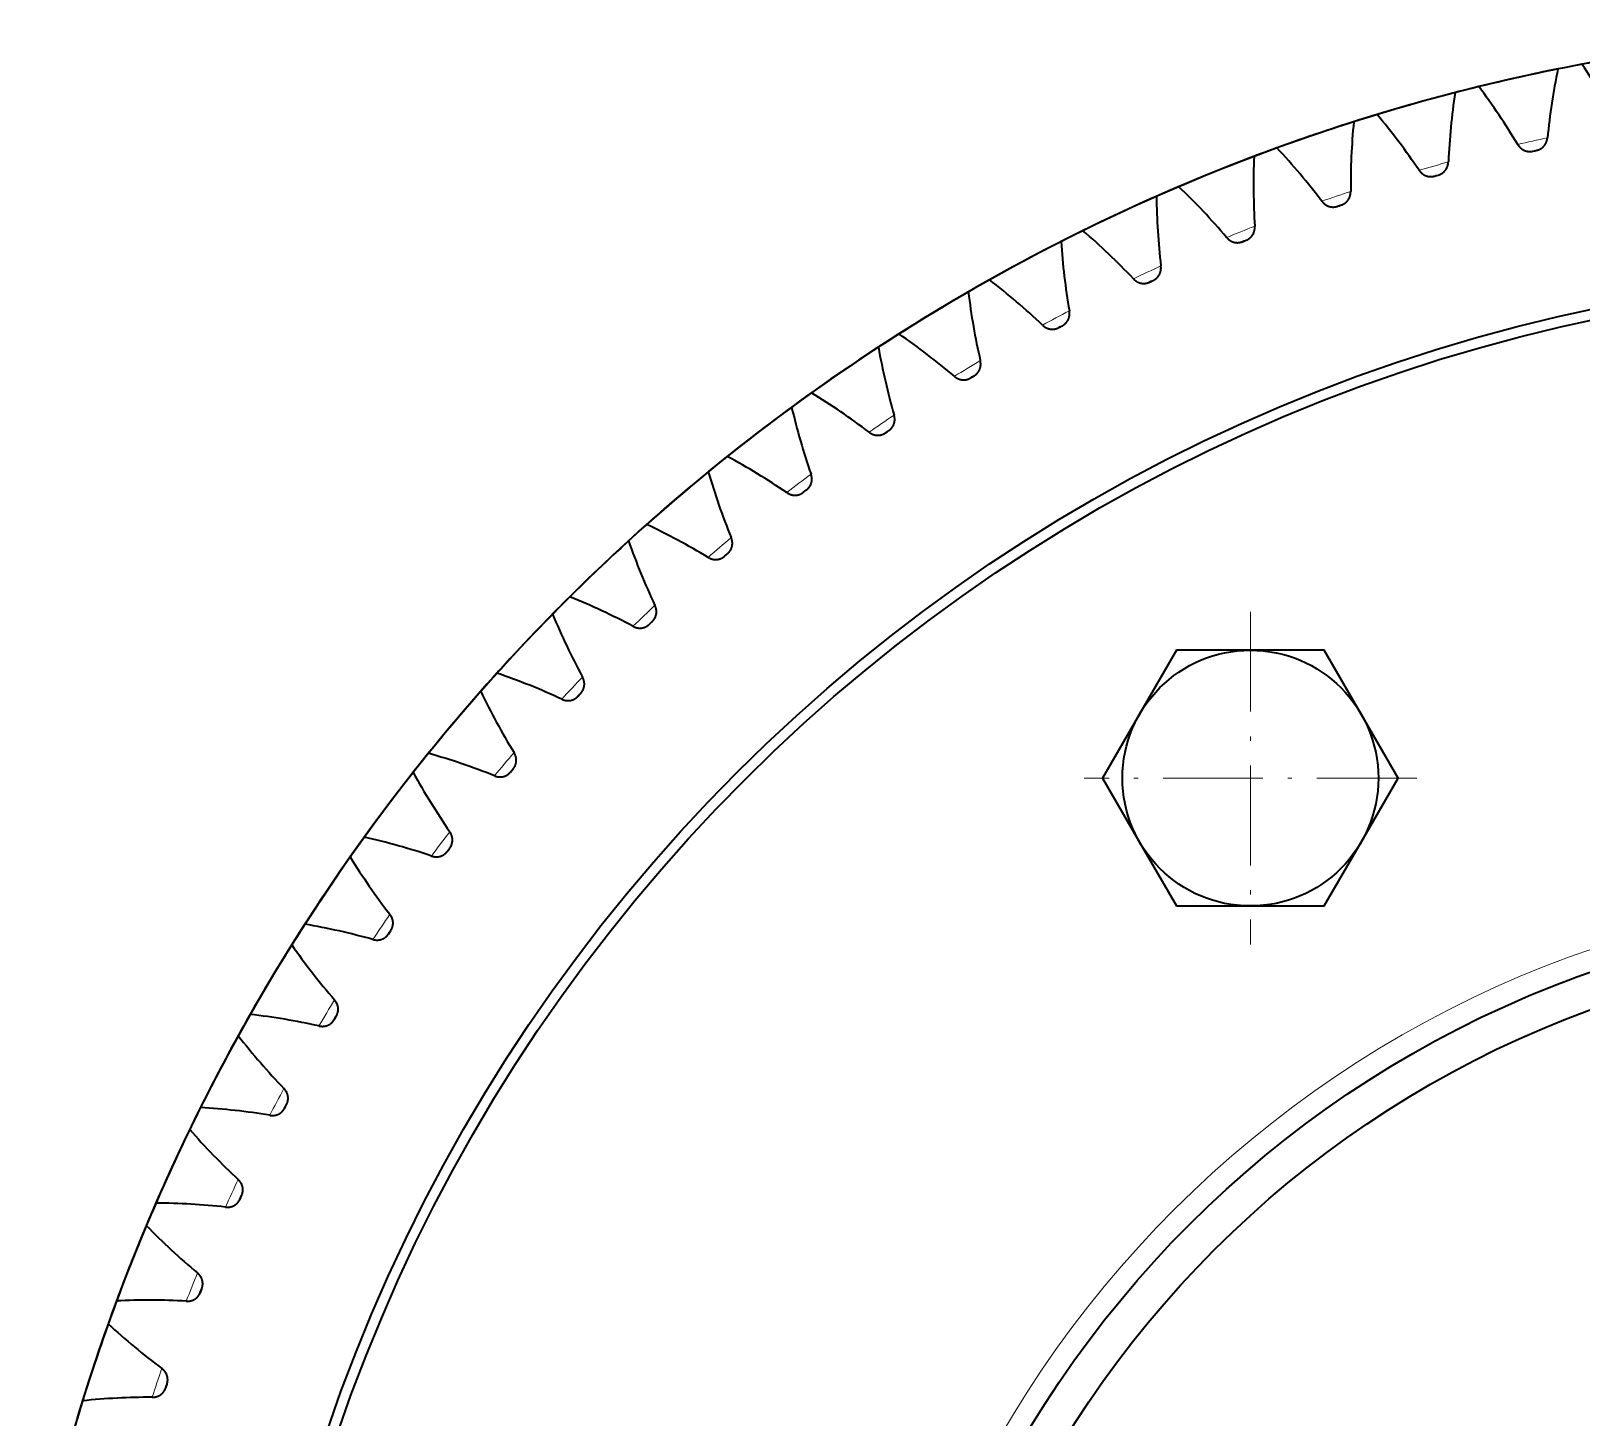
# Model space of a CAD drawing. Extents: x 228 to 1870, y -35 to 994.
# Drawn here: x 504.8 to 577.5, y 95.6 to 160.6 of the extents above; entities that cross this region are included whole.
import ezdxf

# ---------------------------------------------------------------- set-up
doc = ezdxf.new("R2010")
doc.units = 0
doc.linetypes.add('DASHDOT', pattern=[18.5, 12, -3, 0.5, -3])
doc.layers.get('0').update_dxf_attribs({"lineweight": 13})

# ---------------------------------------------------------------- blocks, each defined once
blk = doc.blocks.new('BLOCK6')
at = {"color": 7, "linetype": 'DASHDOT', "lineweight": 13, "ltscale": 0.39}
for p, q in [((-32.5, 64.091652), (-32.5, 48.49165)), ((-24.700001, 56.291653), (-40.299999, 56.291653))]:
    blk.add_line(p, q, dxfattribs=at)
blk = doc.blocks.new('BLOCK10')
at = {"color": 7, "lineweight": 35}
for p, q in [((-19.262, 85.703), (-19.167, 85.724)), ((-19.252, 85.705), (-19.172, 85.723)), ((-19.167, 85.724), (-19.072, 85.746)), ((-19.162, 85.725), (-19.072, 85.746)), ((-23.874, 84.535), (-23.78, 84.561)), ((-23.864, 84.537), (-23.785, 84.56)), ((-23.78, 84.561), (-23.686, 84.587)), ((-23.775, 84.562), (-23.686, 84.587)), ((-28.415, 83.118), (-28.323, 83.15)), ((-28.406, 83.121), (-28.328, 83.148)), ((-28.323, 83.15), (-28.231, 83.181)), ((-28.319, 83.151), (-28.231, 83.181)), ((-32.873, 81.458), (-32.783, 81.494)), ((-32.864, 81.461), (-32.788, 81.492)), ((-32.783, 81.494), (-32.693, 81.531)), ((-32.779, 81.496), (-32.693, 81.531)), ((-37.235, 79.559), (-37.147, 79.6)), ((-37.227, 79.563), (-37.152, 79.598)), ((-37.147, 79.6), (-37.059, 79.641)), ((-37.143, 79.602), (-37.059, 79.641)), ((-41.488, 77.426), (-41.402, 77.472)), ((-41.48, 77.431), (-41.406, 77.47)), ((-41.402, 77.472), (-41.316, 77.518)), ((-41.398, 77.474), (-41.316, 77.518)), ((-45.619, 75.066), (-45.536, 75.117)), ((-45.611, 75.071), (-45.54, 75.114)), ((-45.536, 75.117), (-45.452, 75.167)), ((-45.532, 75.119), (-45.452, 75.167)), ((-49.616, 72.487), (-49.535, 72.542)), ((-49.608, 72.492), (-49.54, 72.539)), ((-49.535, 72.542), (-49.455, 72.596)), ((-49.532, 72.544), (-49.455, 72.596)), ((-53.468, 69.694), (-53.39, 69.753)), ((-53.46, 69.7), (-53.394, 69.75)), ((-53.39, 69.753), (-53.313, 69.813)), ((-53.387, 69.756), (-53.313, 69.813)), ((-57.162, 66.697), (-57.088, 66.761)), ((-57.155, 66.703), (-57.092, 66.757)), ((-57.088, 66.761), (-57.014, 66.824)), ((-57.085, 66.763), (-57.014, 66.824)), ((-60.689, 63.505), (-60.619, 63.572)), ((-60.683, 63.511), (-60.622, 63.569)), ((-60.619, 63.572), (-60.548, 63.639)), ((-60.616, 63.575), (-60.548, 63.639)), ((-35.964, 62.292), (-37.696, 59.292)), ((-32.5, 62.292), (-35.964, 62.292)), ((-29.036, 62.292), (-32.5, 62.292)), ((-27.304, 59.292), (-29.036, 62.292)), ((-64.038, 60.126), (-63.972, 60.197)), ((-64.032, 60.132), (-63.975, 60.193)), ((-63.972, 60.197), (-63.905, 60.268)), ((-63.969, 60.2), (-63.905, 60.268)), ((-37.696, 59.292), (-39.428, 56.292)), ((-25.572, 56.292), (-27.304, 59.292)), ((-67.2, 56.571), (-67.137, 56.645)), ((-67.194, 56.578), (-67.14, 56.642)), ((-67.137, 56.645), (-67.074, 56.72)), ((-67.134, 56.649), (-67.074, 56.72)), ((-39.428, 56.292), (-37.696, 53.292)), ((-27.304, 53.292), (-25.572, 56.292)), ((-37.696, 53.292), (-35.964, 50.292)), ((-29.036, 50.292), (-27.304, 53.292)), ((-70.164, 52.85), (-70.105, 52.927)), ((-70.158, 52.857), (-70.108, 52.924)), ((-70.105, 52.927), (-70.046, 53.005)), ((-70.103, 52.931), (-70.046, 53.005)), ((-35.964, 50.292), (-32.5, 50.292)), ((-32.5, 50.292), (-29.036, 50.292)), ((-72.922, 48.974), (-72.868, 49.054)), ((-72.917, 48.981), (-72.87, 49.051)), ((-72.868, 49.054), (-72.813, 49.135)), ((-72.865, 49.058), (-72.813, 49.135)), ((-75.417, 45.038), (-75.367, 45.121)), ((-75.414, 45.041), (-75.367, 45.121)), ((-75.467, 44.954), (-75.417, 45.038)), ((-75.462, 44.961), (-75.419, 45.034)), ((-77.79, 40.802), (-77.744, 40.889)), ((-77.786, 40.81), (-77.746, 40.885)), ((-77.744, 40.889), (-77.699, 40.975)), ((-77.742, 40.892), (-77.699, 40.975)), ((-79.884, 36.531), (-79.844, 36.62)), ((-79.881, 36.539), (-79.846, 36.615)), ((-79.844, 36.62), (-79.803, 36.708)), ((-79.842, 36.623), (-79.803, 36.708)), ((-81.745, 32.153), (-81.709, 32.243)), ((-81.742, 32.16), (-81.711, 32.239)), ((-81.709, 32.243), (-81.674, 32.334)), ((-81.708, 32.247), (-81.674, 32.334)), ((-83.366, 27.68), (-83.335, 27.772)), ((-83.363, 27.688), (-83.304, 27.865)), ((-83.335, 27.772), (-83.304, 27.865))]:
    blk.add_line(p, q, dxfattribs=at)
for centre, radius in [((0, 0), 80), ((0, 0), 79.5), ((-32.5, 56.292), 6), ((0, 0), 50), ((0, 0), 48.333)]:
    blk.add_circle(centre, radius, dxfattribs=at)
at = {"color": 7, "lineweight": 13}
blk.add_circle((0, 0), 51, dxfattribs=at)
at = {"color": 7, "lineweight": 35}
for centre, radius, start, end in [((0, 0), 91.369, 91.38154, 101.03225), ((0, 0), 91.369, 97.58844, 103.79528), ((0, 0), 91.369, 100.69188, 106.89873), ((0, 0), 91.369, 101.40832, 104.1357), ((12.82, 83.173), 31.551, 168.31573, 174.25859), ((-43.159, 72.246), 31.533, 27.84304, 33.78932), ((0, 0), 91.369, 103.79533, 113.44605), ((-47.007, 69.803), 31.533, 30.94649, 36.89277), ((0, 0), 91.369, 104.49726, 107.23915), ((8.299, 83.745), 31.551, 171.41918, 177.36204), ((0, 0), 91.369, 106.89878, 116.54949), ((-50.717, 67.156), 31.533, 34.04994, 39.99622), ((0, 0), 91.369, 107.58571, 110.3426), ((3.753, 84.072), 31.551, 174.52263, 180.46549), ((0, 0), 91.369, 110.00223, 119.65294), ((-54.278, 64.312), 31.533, 37.15339, 43.09967), ((-0.804, 84.152), 31.551, 177.62608, 183.56894), ((0, 0), 91.369, 113.10568, 122.75639), ((-57.68, 61.279), 31.533, 40.25684, 46.20312), ((-5.359, 83.985), 31.551, 180.72953, 186.67239), ((0, 0), 91.369, 116.20913, 125.85984), ((-9.898, 83.572), 31.551, 183.83297, 189.77583), ((-60.913, 58.066), 31.533, 43.36028, 49.30657), ((0, 0), 91.369, 119.31257, 128.96329), ((-63.968, 54.683), 31.533, 46.46373, 52.41001), ((-14.408, 82.913), 31.551, 186.93642, 192.87928), ((0, 0), 91.369, 122.41602, 132.06674), ((-66.834, 51.14), 31.533, 49.56718, 55.51346), ((-18.876, 82.011), 31.551, 190.03987, 195.98273), ((0, 0), 91.369, 125.51947, 135.17018), ((-69.505, 47.447), 31.533, 52.67063, 58.61691), ((-23.288, 80.869), 31.551, 193.14332, 199.08618), ((0, 0), 91.369, 128.62292, 138.27363), ((-71.972, 43.614), 31.533, 55.77408, 61.72036), ((-27.632, 79.49), 31.551, 196.24677, 202.18963), ((0, 0), 91.369, 131.72637, 141.37708), ((-74.228, 39.654), 31.533, 58.87752, 64.82381), ((-31.895, 77.877), 31.551, 199.35022, 205.29308), ((0, 0), 91.369, 134.82982, 144.48053), ((-76.266, 35.577), 31.533, 61.98097, 67.92726), ((-36.064, 76.036), 31.551, 202.45366, 208.39652), ((0, 0), 91.369, 137.93326, 147.58398), ((-78.08, 31.396), 31.533, 65.08442, 71.0307), ((-40.128, 73.972), 31.551, 205.55711, 211.49997), ((0, 0), 91.369, 141.03671, 150.68742), ((-79.665, 27.123), 31.533, 68.18787, 74.13415), ((-44.074, 71.691), 31.551, 208.66056, 214.60342), ((0, 0), 91.369, 144.14016, 153.79087), ((-81.017, 22.77), 31.533, 71.29132, 77.2376), ((-47.891, 69.2), 31.551, 211.76401, 217.70687), ((0, 0), 91.369, 147.24361, 153.45046), ((-82.13, 18.35), 31.533, 74.39477, 80.34105), ((-51.567, 66.506), 31.551, 214.86746, 220.81032), ((0, 0), 91.369, 150.34706, 159.99777), ((-83.004, 13.877), 31.533, 77.49821, 83.4445), ((-55.092, 63.617), 31.551, 217.97091, 223.91377), ((0, 0), 91.369, 153.45051, 163.10122), ((-83.633, 9.363), 31.533, 80.60166, 86.54794), ((0, 0), 91.369, 153.88448, 156.89432), ((-58.455, 60.541), 31.551, 221.07435, 227.01721), ((0, 0), 91.369, 156.55395, 166.20467), ((-84.017, 4.821), 31.533, 83.70511, 89.65139), ((-61.647, 57.287), 31.551, 224.1778, 230.12066), ((0, 0), 91.369, 159.6574, 165.86425), ((-84.155, 0.266), 31.533, 86.80856, 92.75484), ((-64.658, 53.866), 31.551, 227.28125, 233.22411), ((0, 0), 91.369, 162.76085, 168.9677), ((-84.046, -4.291), 31.533, 89.91201, 95.85829)]:
    blk.add_arc(centre, radius, start, end, dxfattribs=at)
at = {"color": 7, "lineweight": 13}
for centre, start, end in [((-0.026, 0.123), 102.14118, 103.067), ((-0.033, 0.122), 105.24463, 106.17044), ((-0.04, 0.12), 108.34808, 109.27389), ((-0.046, 0.117), 111.45153, 112.37734), ((-0.052, 0.115), 114.55498, 115.48079), ((-0.058, 0.112), 117.65843, 118.58424), ((-0.064, 0.108), 120.76187, 121.68768), ((-0.07, 0.105), 123.86532, 124.79113), ((-0.076, 0.101), 126.96877, 127.89458), ((-0.081, 0.097), 130.07222, 130.99803), ((-0.086, 0.092), 133.17567, 134.10148), ((-0.091, 0.087), 136.27911, 137.20493), ((-0.096, 0.082), 139.38256, 140.30837), ((-0.1, 0.077), 142.48601, 143.41182), ((-0.104, 0.071), 145.58946, 146.51527), ((-0.108, 0.066), 148.69291, 149.61872), ((-0.111, 0.06), 151.79636, 152.72217), ((-0.114, 0.054), 154.8998, 155.82562), ((-0.117, 0.047), 158.00325, 158.92907), ((-0.119, 0.041), 161.1067, 162.03251)]:
    blk.add_arc(centre, 88.179, start, end, dxfattribs=at)
at = {"color": 7, "lineweight": 35}
for points, knots in [([(-19.963, 86.019), (-19.925, 85.958), (-19.883, 85.903), (-19.836, 85.855), (-19.736, 85.773), (-19.618, 85.72), (-19.555, 85.702), (-19.458, 85.686), (-19.36, 85.688), (-19.327, 85.691), (-19.294, 85.696), (-19.262, 85.703)], [0, 0, 0, 0, 0, 0, 0.531407, 0.531407, 0.531407, 1.052069, 1.052069, 1.052069, 1.315352, 1.315352, 1.315352, 1.315352, 1.315352, 1.315352]), ([(-19.072, 85.746), (-19.007, 85.76), (-18.945, 85.783), (-18.886, 85.814), (-18.779, 85.888), (-18.694, 85.986), (-18.66, 86.039), (-18.617, 86.127), (-18.59, 86.224), (-18.583, 86.259), (-18.577, 86.294), (-18.572, 86.33)], [0, 0, 0, 0, 0, 0, 0.525209, 0.525209, 0.525209, 1.046456, 1.046456, 1.046456, 1.316347, 1.316347, 1.316347, 1.316347, 1.316347, 1.316347]), ([(-23.686, 84.587), (-23.622, 84.605), (-23.561, 84.632), (-23.504, 84.665), (-23.401, 84.745), (-23.322, 84.847), (-23.29, 84.902), (-23.253, 84.993), (-23.231, 85.091), (-23.225, 85.126), (-23.221, 85.161), (-23.219, 85.198)], [0, 0, 0, 0, 0, 0, 0.525209, 0.525209, 0.525209, 1.046456, 1.046456, 1.046456, 1.316347, 1.316347, 1.316347, 1.316347, 1.316347, 1.316347]), ([(-24.59, 84.812), (-24.549, 84.754), (-24.504, 84.701), (-24.455, 84.655), (-24.35, 84.578), (-24.23, 84.532), (-24.166, 84.517), (-24.069, 84.507), (-23.971, 84.514), (-23.938, 84.519), (-23.906, 84.526), (-23.874, 84.535)], [0, 0, 0, 0, 0, 0, 0.531407, 0.531407, 0.531407, 1.052069, 1.052069, 1.052069, 1.315352, 1.315352, 1.315352, 1.315352, 1.315352, 1.315352]), ([(-28.231, 83.181), (-28.168, 83.202), (-28.109, 83.232), (-28.054, 83.269), (-27.955, 83.354), (-27.881, 83.46), (-27.853, 83.517), (-27.82, 83.609), (-27.804, 83.709), (-27.8, 83.744), (-27.798, 83.779), (-27.797, 83.816)], [0, 0, 0, 0, 0, 0, 0.525209, 0.525209, 0.525209, 1.046456, 1.046456, 1.046456, 1.316347, 1.316347, 1.316347, 1.316347, 1.316347, 1.316347]), ([(-29.146, 83.356), (-29.102, 83.3), (-29.054, 83.25), (-29.003, 83.207), (-28.893, 83.136), (-28.771, 83.097), (-28.706, 83.085), (-28.609, 83.08), (-28.511, 83.092), (-28.479, 83.099), (-28.447, 83.107), (-28.415, 83.118)], [0, 0, 0, 0, 0, 0, 0.531407, 0.531407, 0.531407, 1.052069, 1.052069, 1.052069, 1.315352, 1.315352, 1.315352, 1.315352, 1.315352, 1.315352]), ([(-32.693, 81.531), (-32.631, 81.555), (-32.574, 81.588), (-32.521, 81.628), (-32.426, 81.719), (-32.359, 81.828), (-32.333, 81.886), (-32.306, 81.98), (-32.295, 82.081), (-32.293, 82.116), (-32.293, 82.152), (-32.294, 82.188)], [0, 0, 0, 0, 0, 0, 0.525209, 0.525209, 0.525209, 1.046455, 1.046455, 1.046455, 1.316346, 1.316346, 1.316346, 1.316346, 1.316346, 1.316346]), ([(-33.616, 81.656), (-33.569, 81.603), (-33.518, 81.555), (-33.465, 81.515), (-33.352, 81.45), (-33.227, 81.417), (-33.162, 81.409), (-33.064, 81.409), (-32.968, 81.427), (-32.936, 81.435), (-32.904, 81.445), (-32.873, 81.458)], [0, 0, 0, 0, 0, 0, 0.531407, 0.531407, 0.531407, 1.052069, 1.052069, 1.052069, 1.315353, 1.315353, 1.315353, 1.315353, 1.315353, 1.315353]), ([(-37.059, 79.641), (-36.999, 79.669), (-36.943, 79.705), (-36.892, 79.747), (-36.803, 79.843), (-36.741, 79.957), (-36.719, 80.016), (-36.697, 80.111), (-36.691, 80.212), (-36.691, 80.247), (-36.693, 80.283), (-36.696, 80.319)], [0, 0, 0, 0, 0, 0, 0.525209, 0.525209, 0.525209, 1.046455, 1.046455, 1.046455, 1.316346, 1.316346, 1.316346, 1.316346, 1.316346, 1.316346]), ([(-37.988, 79.716), (-37.937, 79.666), (-37.885, 79.621), (-37.829, 79.583), (-37.713, 79.525), (-37.586, 79.499), (-37.521, 79.494), (-37.423, 79.499), (-37.328, 79.523), (-37.296, 79.533), (-37.265, 79.545), (-37.235, 79.559)], [0, 0, 0, 0, 0, 0, 0.531407, 0.531407, 0.531407, 1.052069, 1.052069, 1.052069, 1.315353, 1.315353, 1.315353, 1.315353, 1.315353, 1.315353]), ([(-41.316, 77.518), (-41.258, 77.549), (-41.204, 77.588), (-41.155, 77.633), (-41.072, 77.734), (-41.016, 77.85), (-40.997, 77.911), (-40.98, 78.007), (-40.98, 78.108), (-40.982, 78.143), (-40.986, 78.179), (-40.991, 78.214)], [0, 0, 0, 0, 0, 0, 0.525209, 0.525209, 0.525209, 1.046456, 1.046456, 1.046456, 1.316346, 1.316346, 1.316346, 1.316346, 1.316346, 1.316346]), ([(-42.248, 77.543), (-42.195, 77.495), (-42.14, 77.453), (-42.082, 77.419), (-41.963, 77.366), (-41.835, 77.347), (-41.77, 77.346), (-41.673, 77.357), (-41.579, 77.385), (-41.547, 77.397), (-41.517, 77.41), (-41.488, 77.426)], [0, 0, 0, 0, 0, 0, 0.531407, 0.531407, 0.531407, 1.052069, 1.052069, 1.052069, 1.315353, 1.315353, 1.315353, 1.315353, 1.315353, 1.315353]), ([(-45.452, 75.167), (-45.396, 75.202), (-45.344, 75.243), (-45.298, 75.291), (-45.22, 75.396), (-45.171, 75.515), (-45.155, 75.577), (-45.143, 75.674), (-45.149, 75.775), (-45.152, 75.81), (-45.158, 75.845), (-45.165, 75.88)], [0, 0, 0, 0, 0, 0, 0.525209, 0.525209, 0.525209, 1.046456, 1.046456, 1.046456, 1.316346, 1.316346, 1.316346, 1.316346, 1.316346, 1.316346]), ([(-46.384, 75.142), (-46.328, 75.097), (-46.271, 75.058), (-46.212, 75.027), (-46.09, 74.981), (-45.961, 74.969), (-45.896, 74.971), (-45.799, 74.987), (-45.707, 75.021), (-45.677, 75.034), (-45.647, 75.049), (-45.619, 75.066)], [0, 0, 0, 0, 0, 0, 0.531407, 0.531407, 0.531407, 1.052069, 1.052069, 1.052069, 1.315353, 1.315353, 1.315353, 1.315353, 1.315353, 1.315353]), ([(-49.455, 72.596), (-49.4, 72.634), (-49.351, 72.678), (-49.308, 72.728), (-49.235, 72.837), (-49.193, 72.959), (-49.18, 73.021), (-49.174, 73.119), (-49.185, 73.219), (-49.19, 73.254), (-49.198, 73.289), (-49.207, 73.324)], [0, 0, 0, 0, 0, 0, 0.525209, 0.525209, 0.525209, 1.046456, 1.046456, 1.046456, 1.316347, 1.316347, 1.316347, 1.316347, 1.316347, 1.316347]), ([(-50.384, 72.52), (-50.326, 72.479), (-50.267, 72.443), (-50.206, 72.415), (-50.082, 72.376), (-49.953, 72.371), (-49.888, 72.377), (-49.792, 72.398), (-49.702, 72.436), (-49.672, 72.451), (-49.643, 72.468), (-49.616, 72.487)], [0, 0, 0, 0, 0, 0, 0.531407, 0.531407, 0.531407, 1.052069, 1.052069, 1.052069, 1.315352, 1.315352, 1.315352, 1.315352, 1.315352, 1.315352]), ([(-53.313, 69.813), (-53.26, 69.853), (-53.213, 69.9), (-53.173, 69.952), (-53.106, 70.065), (-53.071, 70.189), (-53.062, 70.252), (-53.06, 70.349), (-53.077, 70.449), (-53.084, 70.484), (-53.093, 70.518), (-53.105, 70.552)], [0, 0, 0, 0, 0, 0, 0.525209, 0.525209, 0.525209, 1.046456, 1.046456, 1.046456, 1.316347, 1.316347, 1.316347, 1.316347, 1.316347, 1.316347]), ([(-54.236, 69.686), (-54.176, 69.648), (-54.115, 69.615), (-54.053, 69.591), (-53.926, 69.558), (-53.798, 69.56), (-53.733, 69.57), (-53.638, 69.596), (-53.55, 69.639), (-53.522, 69.656), (-53.494, 69.674), (-53.468, 69.694)], [0, 0, 0, 0, 0, 0, 0.531407, 0.531407, 0.531407, 1.052069, 1.052069, 1.052069, 1.315352, 1.315352, 1.315352, 1.315352, 1.315352, 1.315352]), ([(-57.014, 66.824), (-56.964, 66.867), (-56.92, 66.916), (-56.882, 66.971), (-56.822, 67.087), (-56.793, 67.213), (-56.787, 67.276), (-56.791, 67.374), (-56.813, 67.472), (-56.822, 67.506), (-56.833, 67.54), (-56.846, 67.574)], [0, 0, 0, 0, 0, 0, 0.525209, 0.525209, 0.525209, 1.046456, 1.046456, 1.046456, 1.316347, 1.316347, 1.316347, 1.316347, 1.316347, 1.316347]), ([(-57.929, 66.648), (-57.867, 66.612), (-57.805, 66.583), (-57.741, 66.562), (-57.613, 66.537), (-57.485, 66.546), (-57.421, 66.559), (-57.328, 66.59), (-57.242, 66.638), (-57.214, 66.656), (-57.187, 66.676), (-57.162, 66.697)], [0, 0, 0, 0, 0, 0, 0.531407, 0.531407, 0.531407, 1.052069, 1.052069, 1.052069, 1.315353, 1.315353, 1.315353, 1.315353, 1.315353, 1.315353]), ([(-60.548, 63.639), (-60.5, 63.685), (-60.459, 63.737), (-60.424, 63.793), (-60.37, 63.912), (-60.348, 64.039), (-60.346, 64.103), (-60.355, 64.2), (-60.382, 64.298), (-60.394, 64.331), (-60.407, 64.364), (-60.421, 64.397)], [0, 0, 0, 0, 0, 0, 0.525209, 0.525209, 0.525209, 1.046456, 1.046456, 1.046456, 1.316347, 1.316347, 1.316347, 1.316347, 1.316347, 1.316347]), ([(-61.453, 63.414), (-61.389, 63.382), (-61.325, 63.356), (-61.26, 63.339), (-61.131, 63.32), (-61.003, 63.336), (-60.94, 63.352), (-60.849, 63.389), (-60.766, 63.441), (-60.739, 63.461), (-60.713, 63.482), (-60.689, 63.505)], [0, 0, 0, 0, 0, 0, 0.531407, 0.531407, 0.531407, 1.052069, 1.052069, 1.052069, 1.315352, 1.315352, 1.315352, 1.315352, 1.315352, 1.315352]), ([(-63.905, 60.268), (-63.86, 60.316), (-63.821, 60.37), (-63.789, 60.428), (-63.742, 60.55), (-63.727, 60.678), (-63.728, 60.742), (-63.743, 60.838), (-63.775, 60.934), (-63.788, 60.967), (-63.803, 60.999), (-63.819, 61.032)], [0, 0, 0, 0, 0, 0, 0.525209, 0.525209, 0.525209, 1.046456, 1.046456, 1.046456, 1.316347, 1.316347, 1.316347, 1.316347, 1.316347, 1.316347]), ([(-64.796, 59.994), (-64.73, 59.965), (-64.665, 59.943), (-64.599, 59.929), (-64.469, 59.918), (-64.343, 59.94), (-64.28, 59.96), (-64.191, 60.001), (-64.111, 60.058), (-64.085, 60.079), (-64.061, 60.102), (-64.038, 60.126)], [0, 0, 0, 0, 0, 0, 0.531407, 0.531407, 0.531407, 1.052069, 1.052069, 1.052069, 1.315352, 1.315352, 1.315352, 1.315352, 1.315352, 1.315352]), ([(-67.074, 56.72), (-67.031, 56.77), (-66.996, 56.826), (-66.967, 56.886), (-66.927, 57.011), (-66.919, 57.139), (-66.923, 57.202), (-66.943, 57.298), (-66.98, 57.392), (-66.995, 57.424), (-67.011, 57.456), (-67.03, 57.487)], [0, 0, 0, 0, 0, 0, 0.525209, 0.525209, 0.525209, 1.046456, 1.046456, 1.046456, 1.316347, 1.316347, 1.316347, 1.316347, 1.316347, 1.316347]), ([(-67.949, 56.398), (-67.882, 56.373), (-67.815, 56.355), (-67.749, 56.344), (-67.619, 56.34), (-67.493, 56.369), (-67.432, 56.392), (-67.345, 56.438), (-67.269, 56.499), (-67.244, 56.522), (-67.221, 56.545), (-67.2, 56.571)], [0, 0, 0, 0, 0, 0, 0.531407, 0.531407, 0.531407, 1.052069, 1.052069, 1.052069, 1.315352, 1.315352, 1.315352, 1.315352, 1.315352, 1.315352]), ([(-70.046, 53.005), (-70.006, 53.058), (-69.974, 53.116), (-69.949, 53.177), (-69.915, 53.304), (-69.914, 53.433), (-69.922, 53.495), (-69.947, 53.59), (-69.989, 53.682), (-70.006, 53.713), (-70.024, 53.744), (-70.044, 53.774)], [0, 0, 0, 0, 0, 0, 0.525209, 0.525209, 0.525209, 1.046456, 1.046456, 1.046456, 1.316347, 1.316347, 1.316347, 1.316347, 1.316347, 1.316347]), ([(-70.902, 52.637), (-70.834, 52.615), (-70.767, 52.601), (-70.7, 52.593), (-70.57, 52.596), (-70.446, 52.632), (-70.386, 52.659), (-70.302, 52.709), (-70.229, 52.775), (-70.206, 52.798), (-70.184, 52.823), (-70.164, 52.85)], [0, 0, 0, 0, 0, 0, 0.531407, 0.531407, 0.531407, 1.052069, 1.052069, 1.052069, 1.315353, 1.315353, 1.315353, 1.315353, 1.315353, 1.315353]), ([(-72.813, 49.135), (-72.776, 49.19), (-72.747, 49.25), (-72.725, 49.312), (-72.698, 49.44), (-72.704, 49.569), (-72.715, 49.631), (-72.745, 49.725), (-72.793, 49.814), (-72.811, 49.844), (-72.831, 49.874), (-72.852, 49.903)], [0, 0, 0, 0, 0, 0, 0.525209, 0.525209, 0.525209, 1.046456, 1.046456, 1.046456, 1.316347, 1.316347, 1.316347, 1.316347, 1.316347, 1.316347]), ([(-73.648, 48.721), (-73.579, 48.703), (-73.511, 48.692), (-73.443, 48.689), (-73.314, 48.698), (-73.192, 48.741), (-73.134, 48.771), (-73.053, 48.826), (-72.983, 48.895), (-72.961, 48.92), (-72.941, 48.946), (-72.922, 48.974)], [0, 0, 0, 0, 0, 0, 0.531407, 0.531407, 0.531407, 1.052069, 1.052069, 1.052069, 1.315352, 1.315352, 1.315352, 1.315352, 1.315352, 1.315352]), ([(-75.367, 45.121), (-75.333, 45.178), (-75.307, 45.239), (-75.288, 45.303), (-75.268, 45.432), (-75.281, 45.56), (-75.296, 45.622), (-75.331, 45.713), (-75.383, 45.8), (-75.403, 45.829), (-75.424, 45.858), (-75.447, 45.886)], [0, 0, 0, 0, 0, 0, 0.525209, 0.525209, 0.525209, 1.046455, 1.046455, 1.046455, 1.316346, 1.316346, 1.316346, 1.316346, 1.316346, 1.316346]), ([(-76.178, 44.662), (-76.108, 44.648), (-76.039, 44.641), (-75.972, 44.641), (-75.843, 44.658), (-75.724, 44.707), (-75.667, 44.74), (-75.589, 44.799), (-75.523, 44.872), (-75.502, 44.898), (-75.484, 44.925), (-75.467, 44.954)], [0, 0, 0, 0, 0, 0, 0.531407, 0.531407, 0.531407, 1.052069, 1.052069, 1.052069, 1.315352, 1.315352, 1.315352, 1.315352, 1.315352, 1.315352]), ([(-77.699, 40.975), (-77.668, 41.033), (-77.645, 41.096), (-77.631, 41.16), (-77.618, 41.29), (-77.637, 41.418), (-77.655, 41.479), (-77.695, 41.568), (-77.752, 41.652), (-77.773, 41.68), (-77.796, 41.707), (-77.821, 41.734)], [0, 0, 0, 0, 0, 0, 0.525209, 0.525209, 0.525209, 1.046456, 1.046456, 1.046456, 1.316347, 1.316347, 1.316347, 1.316347, 1.316347, 1.316347]), ([(-78.484, 40.473), (-78.413, 40.462), (-78.344, 40.459), (-78.277, 40.463), (-78.149, 40.486), (-78.033, 40.542), (-77.978, 40.578), (-77.903, 40.641), (-77.842, 40.718), (-77.822, 40.745), (-77.805, 40.773), (-77.79, 40.802)], [0, 0, 0, 0, 0, 0, 0.531407, 0.531407, 0.531407, 1.052069, 1.052069, 1.052069, 1.315352, 1.315352, 1.315352, 1.315352, 1.315352, 1.315352]), ([(-79.803, 36.708), (-79.776, 36.768), (-79.756, 36.832), (-79.745, 36.897), (-79.739, 37.028), (-79.766, 37.154), (-79.787, 37.214), (-79.832, 37.301), (-79.893, 37.381), (-79.916, 37.408), (-79.94, 37.434), (-79.966, 37.459)], [0, 0, 0, 0, 0, 0, 0.525209, 0.525209, 0.525209, 1.046456, 1.046456, 1.046456, 1.316347, 1.316347, 1.316347, 1.316347, 1.316347, 1.316347]), ([(-80.56, 36.164), (-80.489, 36.158), (-80.42, 36.158), (-80.353, 36.165), (-80.226, 36.196), (-80.113, 36.258), (-80.061, 36.297), (-79.989, 36.364), (-79.932, 36.444), (-79.914, 36.472), (-79.898, 36.501), (-79.884, 36.531)], [0, 0, 0, 0, 0, 0, 0.531407, 0.531407, 0.531407, 1.052069, 1.052069, 1.052069, 1.315352, 1.315352, 1.315352, 1.315352, 1.315352, 1.315352]), ([(-81.674, 32.334), (-81.649, 32.395), (-81.633, 32.46), (-81.626, 32.526), (-81.627, 32.656), (-81.66, 32.781), (-81.685, 32.839), (-81.734, 32.924), (-81.799, 33.001), (-81.824, 33.027), (-81.849, 33.051), (-81.877, 33.075)], [0, 0, 0, 0, 0, 0, 0.525209, 0.525209, 0.525209, 1.046456, 1.046456, 1.046456, 1.316347, 1.316347, 1.316347, 1.316347, 1.316347, 1.316347]), ([(-82.4, 31.75), (-82.328, 31.747), (-82.259, 31.751), (-82.193, 31.762), (-82.068, 31.8), (-81.959, 31.868), (-81.908, 31.909), (-81.841, 31.98), (-81.788, 32.063), (-81.772, 32.092), (-81.757, 32.122), (-81.745, 32.153)], [0, 0, 0, 0, 0, 0, 0.531407, 0.531407, 0.531407, 1.052069, 1.052069, 1.052069, 1.315352, 1.315352, 1.315352, 1.315352, 1.315352, 1.315352]), ([(-83.304, 27.865), (-83.283, 27.928), (-83.271, 27.993), (-83.267, 28.059), (-83.275, 28.189), (-83.315, 28.312), (-83.343, 28.369), (-83.397, 28.451), (-83.466, 28.524), (-83.492, 28.548), (-83.519, 28.572), (-83.547, 28.594)], [0, 0, 0, 0, 0, 0, 0.525209, 0.525209, 0.525209, 1.046455, 1.046455, 1.046455, 1.316346, 1.316346, 1.316346, 1.316346, 1.316346, 1.316346]), ([(-83.998, 27.242), (-83.926, 27.244), (-83.858, 27.251), (-83.792, 27.266), (-83.67, 27.31), (-83.564, 27.384), (-83.516, 27.428), (-83.452, 27.502), (-83.404, 27.588), (-83.389, 27.618), (-83.376, 27.648), (-83.366, 27.68)], [0, 0, 0, 0, 0, 0, 0.531407, 0.531407, 0.531407, 1.052069, 1.052069, 1.052069, 1.315353, 1.315353, 1.315353, 1.315353, 1.315353, 1.315353])]:
    blk.add_open_spline(points, degree=5, knots=knots, dxfattribs=at)

msp = doc.modelspace()

# ---------------------------------------------------------------- block references
at = {"lineweight": 0}
for name in ['BLOCK10', 'BLOCK6']:
    msp.add_blockref(name, (594.5, 69.28495), dxfattribs=at)

doc.saveas('drawing.dxf')
